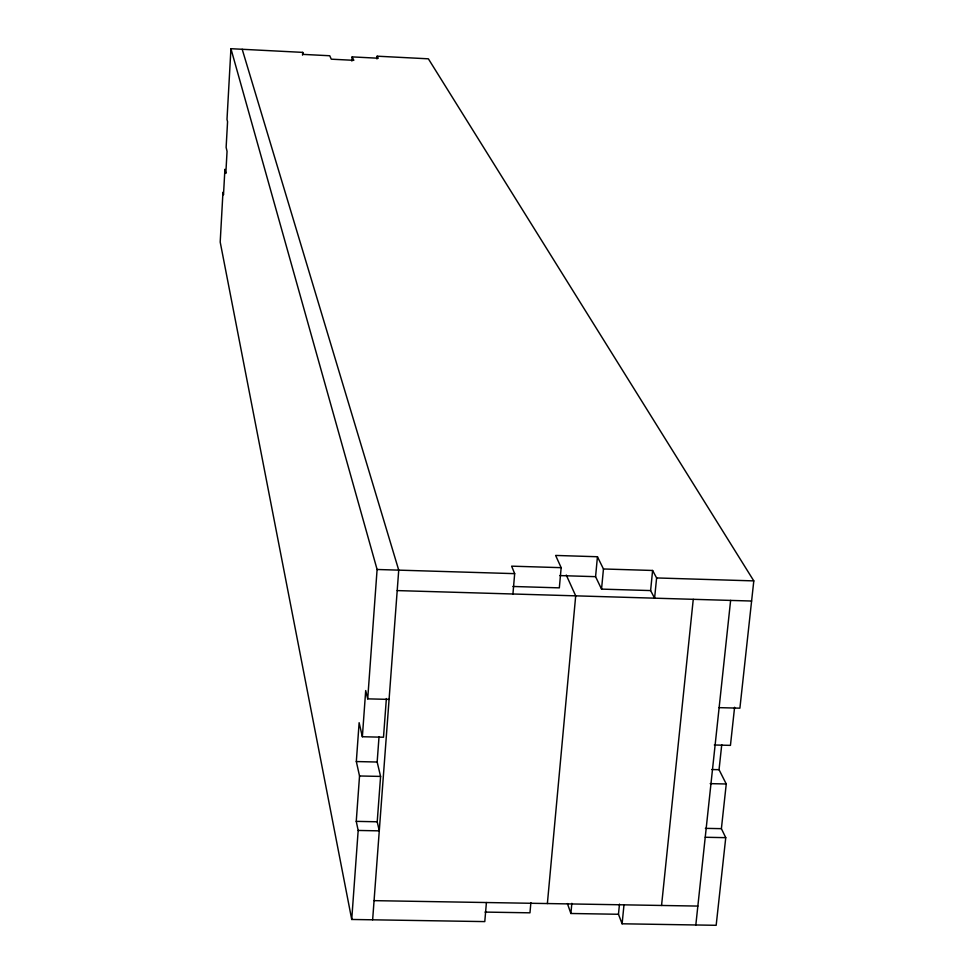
<?xml version="1.0" encoding="UTF-8"?>
<svg xmlns="http://www.w3.org/2000/svg" width="974" height="974" viewBox="0 0 974 974"><rect width="100%" height="100%" fill="white"/><g stroke="black" fill="none" stroke-linecap="round" stroke-linejoin="round"><path stroke-width="1.46" d="M719.129 707.648L739.899 708.171L753.803 580.894L428.377 58.817L377.157 56.188L378.253 58.233L352.15 56.894L353.83 60.327L331.282 59.183L329.736 55.749L303.535 54.41L302.707 52.377L230.935 48.7L227.003 119.437L227.563 121.701L226.126 147.391L227.052 151.36L225.822 173.396L224.909 169.306L223.496 194.776L222.961 192.255L220.197 242.051L351.724 919.468L484.784 921.599L486.416 902.533M302.537 55.153L302.707 52.377M351.87 61.07L352.15 56.894M376.962 58.951L377.157 56.188M351.724 919.468L358.176 830.445L356.253 821.362L359.528 775.974L356.326 761.546L359.126 722.696L362.365 736.734L383.5 737.233L386.374 698.541M362.365 736.734L365.7 690.566L367.709 698.857L389.089 699.393M367.709 698.857L377.096 569.486L230.935 48.7M358.176 830.445L379.276 830.859L377.218 821.788L380.591 776.424L377.157 762.021L379.032 736.636M372.64 919.797L398.731 570.131L242.197 49.272M512.933 593.994L514.674 573.649L511.63 566.162L561.158 567.672L559.332 587.858L512.896 586.47M530.879 902.642L529.966 912.821L485.04 912.09M547.376 903.555L575.695 595.832L566.271 575.05M597.439 556.738L603.454 568.974L652.604 570.472L656.61 577.947L654.589 598.17L650.608 590.573L601.542 589.112L595.577 576.669L597.439 556.738L555.618 555.436L561.158 567.672M721.746 744.684L719.043 769.691L726.251 783.985L721.393 828.667L725.752 837.664L716.17 925.3L622.106 923.79L618.466 914.269L570.886 913.49L571.848 903.324M601.542 589.112L603.454 568.974M618.466 914.269L619.476 904.128M650.608 590.573L652.604 570.472M622.106 923.79L623.993 904.846M661.553 905.467L693.257 599.302M695.826 924.971L730.622 600.398M734.591 707.27L730.451 745.366L714.319 744.988M374.077 900.646L697.859 906.076M356.253 821.362L377.218 821.788M705.383 828.35L721.393 828.667M705.237 837.263L725.752 837.664M359.528 775.974L380.591 776.424M710.18 783.632L726.251 783.985M356.326 761.546L377.157 762.021M711.824 769.533L719.043 769.691M377.096 569.486L514.674 573.649M656.61 577.947L753.803 580.894M559.794 575.585L595.577 576.669M397.209 590.585L751.599 601.031M567.416 903.555L570.886 913.49"/></g></svg>
